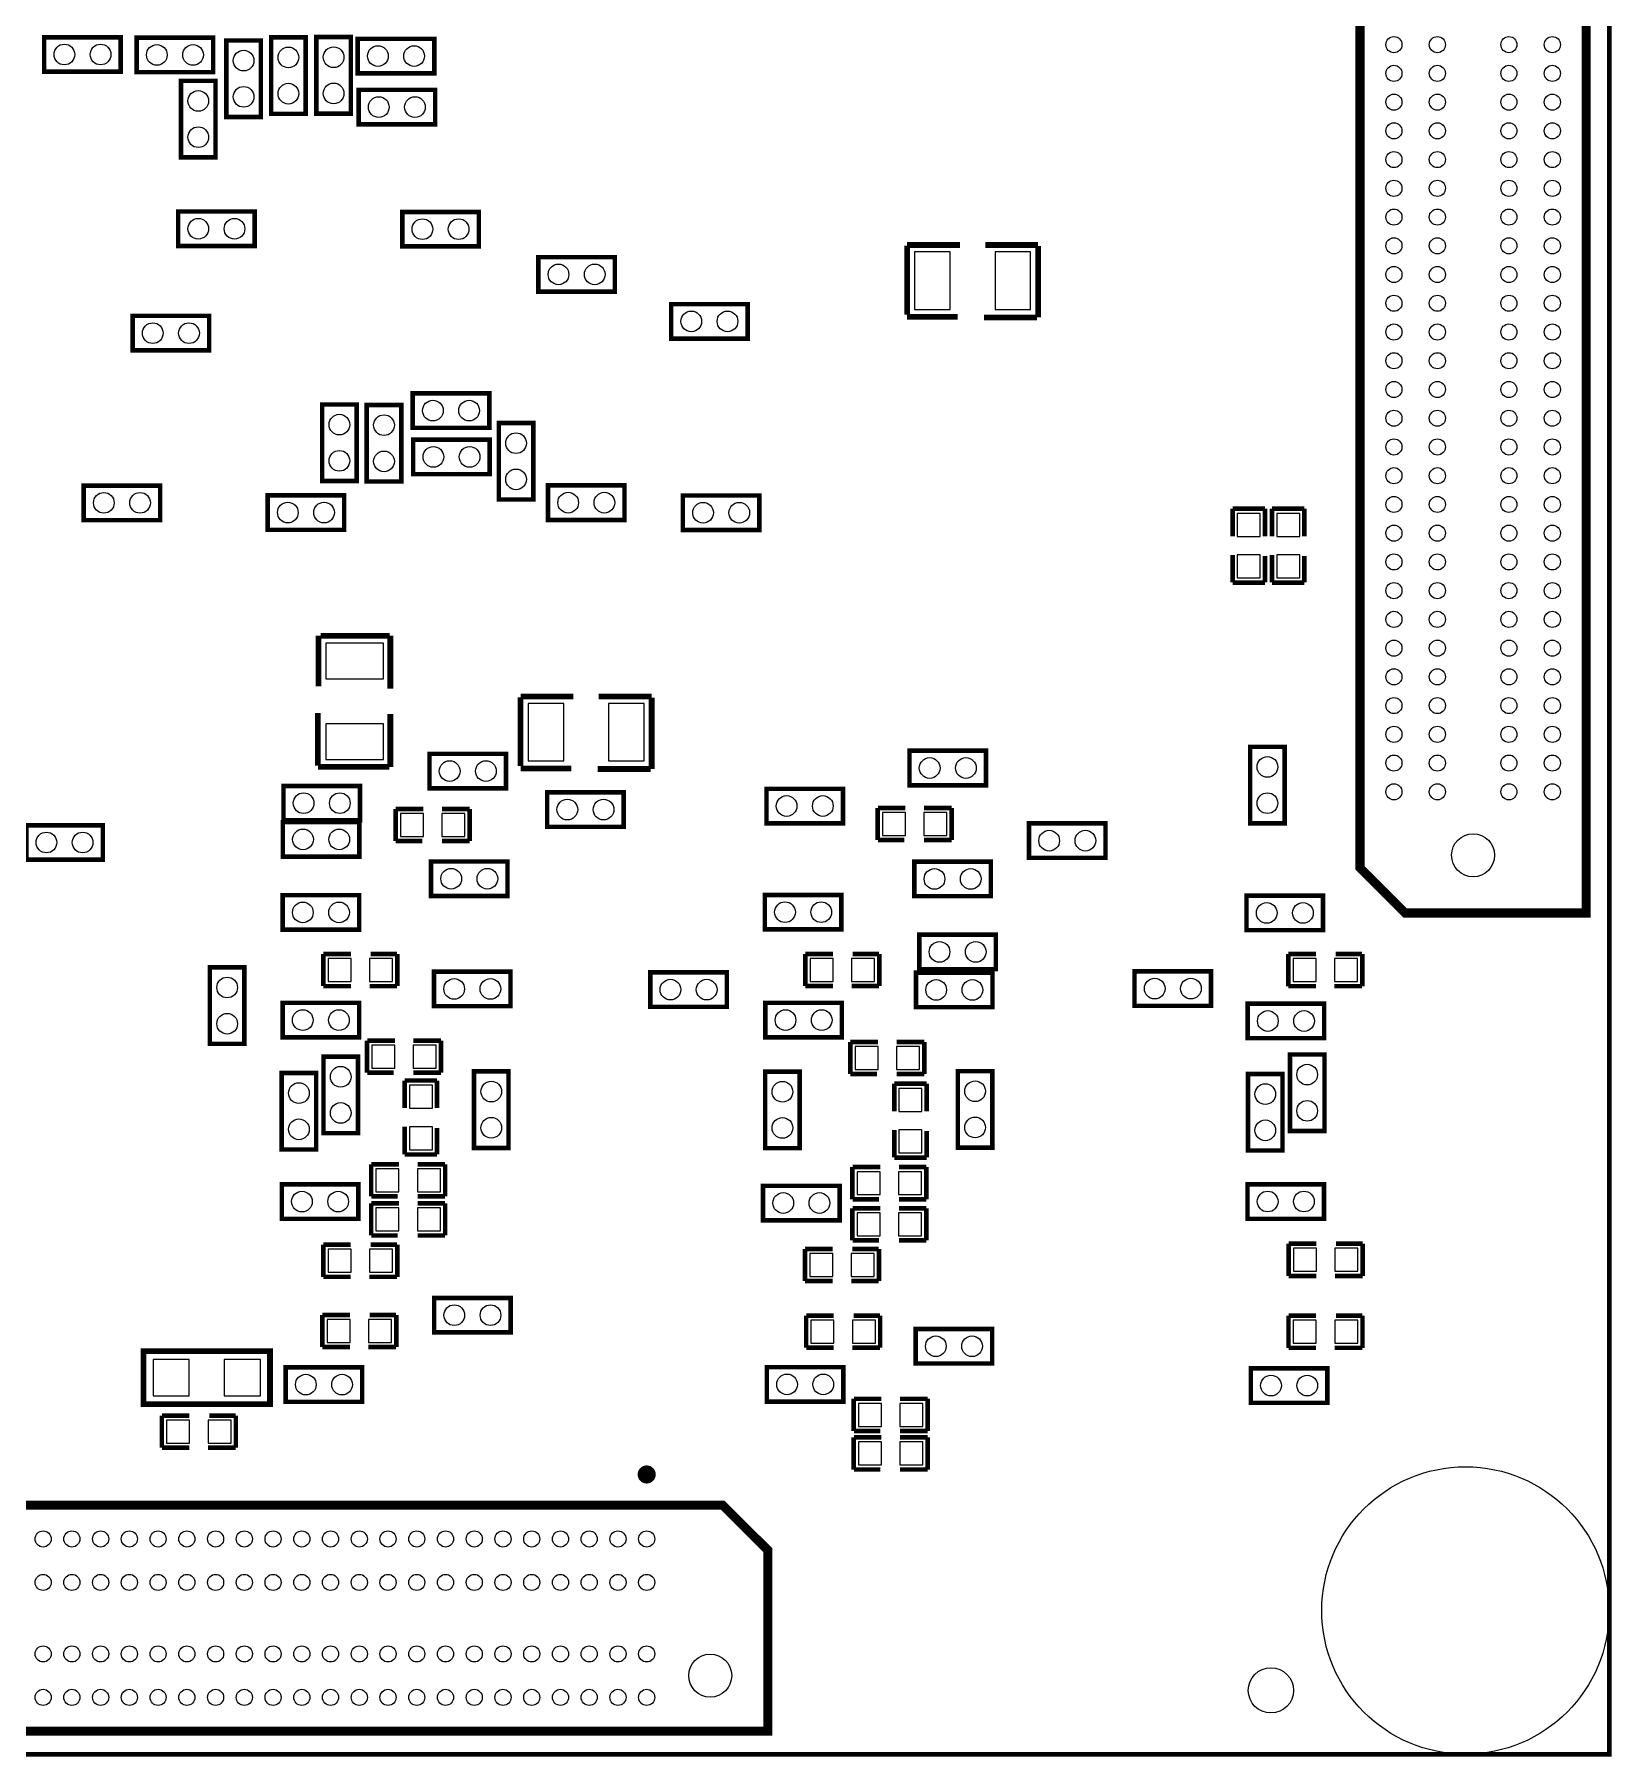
# Model space of a CAD drawing. Extents: x -9.4 to 80, y -0.1 to 86.6.
# Drawn here: x 45.21 to 80.05, y -0.05 to 38 of the extents above; entities that cross this region are included whole.
import ezdxf

# ---------------------------------------------------------------- set-up
doc = ezdxf.new("R2010")
doc.units = 0
for name, color, linetype in [('BG_OUTLINE', 254, 'CONTINUOUS'), ('PG_SILKSCREEN_BOTTOM', 122, 'CONTINUOUS'), ('PIN_BOTTOM', 5, 'CONTINUOUS')]:
    doc.layers.add(name, color=color, linetype=linetype)

msp = doc.modelspace()

# ---------------------------------------------------------------- linework, layer by layer
at = {"layer": 'BG_OUTLINE', "const_width": 0.1}
msp.add_lwpolyline([(0, 0), (79.999992, 0), (79.999992, 79.999992), (0, 79.999992), (0, 0)], dxfattribs=at)
at = {"layer": 'PG_SILKSCREEN_BOTTOM'}
for points, const_width in [([(79.491992, 18.590006), (79.491992, 61.410012), (75.492, 61.410012), (74.491977, 60.410014), (74.491977, 19.590004), (75.492, 18.590006), (79.491992, 18.590006)], 0.2), ([(45.420966, 37.178945), (45.420966, 37.940945), (47.11159, 37.940945), (47.11159, 37.178945), (45.420966, 37.178945)], 0.100076), ([(49.154944, 37.930963), (49.154944, 37.168963), (47.46432, 37.168963), (47.46432, 37.930963), (49.154944, 37.930963)], 0.100076), ([(50.207469, 36.178414), (49.445469, 36.178414), (49.445469, 37.869038), (50.207469, 37.869038), (50.207469, 36.178414)], 0.100076), ([(51.197129, 36.249077), (50.435129, 36.249077), (50.435129, 37.939701), (51.197129, 37.939701), (51.197129, 36.249077)], 0.100076), ([(51.434873, 37.9444), (52.196873, 37.9444), (52.196873, 36.253776), (51.434873, 36.253776), (51.434873, 37.9444)], 0.100076), ([(54.039338, 37.906249), (54.039338, 37.144249), (52.348714, 37.144249), (52.348714, 37.906249), (54.039338, 37.906249)], 0.100076), ([(49.205769, 35.288118), (48.443769, 35.288118), (48.443769, 36.978742), (49.205769, 36.978742), (49.205769, 35.288118)], 0.100076), ([(52.367663, 36.016387), (52.367663, 36.778387), (54.058287, 36.778387), (54.058287, 36.016387), (52.367663, 36.016387)], 0.100076), ([(48.380421, 33.327467), (48.380421, 34.089467), (50.071045, 34.089467), (50.071045, 33.327467), (48.380421, 33.327467)], 0.100076), ([(53.332405, 33.318831), (53.332405, 34.080831), (55.023029, 34.080831), (55.023029, 33.318831), (53.332405, 33.318831)], 0.100076), ([(56.338445, 32.319824), (56.338445, 33.081824), (58.029069, 33.081824), (58.029069, 32.319824), (56.338445, 32.319824)], 0.100076), ([(64.485291, 33.350505), (65.653691, 33.350505)], 0.127), ([(64.485291, 31.813805), (64.485291, 33.337805)], 0.127), ([(67.380891, 33.350505), (66.212491, 33.350505)], 0.127), ([(67.380891, 31.750305), (67.380891, 33.325105)], 0.127), ([(59.272957, 31.282005), (59.272957, 32.044005), (60.963581, 32.044005), (60.963581, 31.282005), (59.272957, 31.282005)], 0.100076), ([(47.374531, 31.02163), (47.374531, 31.78363), (49.065155, 31.78363), (49.065155, 31.02163), (47.374531, 31.02163)], 0.100076), ([(65.602891, 31.763005), (64.485291, 31.763005)], 0.127), ([(66.187091, 31.750305), (67.355491, 31.750305)], 0.127), ([(55.254423, 30.071212), (55.254423, 29.309212), (53.563799, 29.309212), (53.563799, 30.071212), (55.254423, 30.071212)], 0.100076), ([(52.323619, 28.135224), (51.561619, 28.135224), (51.561619, 29.825848), (52.323619, 29.825848), (52.323619, 28.135224)], 0.100076), ([(53.309672, 28.124125), (52.547672, 28.124125), (52.547672, 29.814749), (53.309672, 29.814749), (53.309672, 28.124125)], 0.100076), ([(56.226456, 27.72664), (55.464456, 27.72664), (55.464456, 29.417264), (56.226456, 29.417264), (56.226456, 27.72664)], 0.100076), ([(55.264837, 29.048862), (55.264837, 28.286862), (53.574213, 28.286862), (53.574213, 29.048862), (55.264837, 29.048862)], 0.100076), ([(46.293049, 27.271345), (46.293049, 28.033345), (47.983673, 28.033345), (47.983673, 27.271345), (46.293049, 27.271345)], 0.100076), ([(50.358777, 27.057452), (50.358777, 27.819452), (52.049401, 27.819452), (52.049401, 27.057452), (50.358777, 27.057452)], 0.100076), ([(58.243445, 28.037663), (58.243445, 27.275663), (56.552821, 27.275663), (56.552821, 28.037663), (58.243445, 28.037663)], 0.100076), ([(61.222865, 27.814905), (61.222865, 27.052905), (59.532241, 27.052905), (59.532241, 27.814905), (61.222865, 27.814905)], 0.100076), ([(71.679359, 27.523491), (72.390559, 27.523491)], 0.1016), ([(71.679359, 27.523491), (71.679359, 26.913891)], 0.1016), ([(72.390559, 27.523491), (72.390559, 26.913891)], 0.1016), ([(72.550833, 27.523491), (73.262033, 27.523491)], 0.1016), ([(72.550833, 27.523491), (72.550833, 26.913891)], 0.1016), ([(73.262033, 27.523491), (73.262033, 26.913891)], 0.1016), ([(71.679359, 26.503097), (71.679359, 25.893497)], 0.1016), ([(72.390559, 25.893497), (72.390559, 26.477697)], 0.1016), ([(72.550833, 26.503097), (72.550833, 25.893497)], 0.1016), ([(73.262033, 25.893497), (73.262033, 26.477697)], 0.1016), ([(71.679359, 25.889102), (72.390559, 25.889102)], 0.1016), ([(72.550833, 25.889102), (73.262033, 25.889102)], 0.1016), ([(51.481025, 23.596829), (51.481025, 24.714429)], 0.127), ([(51.531825, 24.714429), (53.055825, 24.714429)], 0.127), ([(53.068525, 24.714429), (53.068525, 23.546029)], 0.127), ([(55.946523, 23.371175), (57.114923, 23.371175)], 0.127), ([(55.946523, 21.834475), (55.946523, 23.358475)], 0.127), ([(58.842123, 23.371175), (57.673723, 23.371175)], 0.127), ([(58.842123, 21.770975), (58.842123, 23.345775)], 0.127), ([(51.468325, 23.012629), (51.468325, 21.844229)], 0.127), ([(53.068525, 21.818829), (53.068525, 22.987229)], 0.127), ([(53.934131, 21.344509), (53.934131, 22.106509), (55.624755, 22.106509), (55.624755, 21.344509), (53.934131, 21.344509)], 0.100076), ([(64.539393, 21.412581), (64.539393, 22.174581), (66.230017, 22.174581), (66.230017, 21.412581), (64.539393, 21.412581)], 0.100076), ([(72.065769, 22.261805), (72.827769, 22.261805), (72.827769, 20.571181), (72.065769, 20.571181), (72.065769, 22.261805)], 0.100076), ([(51.468325, 21.818829), (53.043125, 21.818829)], 0.127), ([(57.064123, 21.783675), (55.946523, 21.783675)], 0.127), ([(57.648323, 21.770975), (58.816723, 21.770975)], 0.127), ([(52.397889, 21.397849), (52.397889, 20.635849), (50.707265, 20.635849), (50.707265, 21.397849), (52.397889, 21.397849)], 0.100076), ([(63.069699, 21.334857), (63.069699, 20.572857), (61.379075, 20.572857), (61.379075, 21.334857), (63.069699, 21.334857)], 0.100076), ([(53.185492, 20.889214), (53.185492, 20.178014)], 0.1016), ([(53.799486, 20.889214), (53.189886, 20.889214)], 0.1016), ([(54.81988, 20.889214), (54.21028, 20.889214)], 0.1016), ([(54.81988, 20.889214), (54.81988, 20.178014)], 0.1016), ([(58.224141, 21.256371), (58.224141, 20.494371), (56.533517, 20.494371), (56.533517, 21.256371), (58.224141, 21.256371)], 0.100076), ([(63.835991, 20.911185), (63.835991, 20.199985)], 0.1016), ([(64.449985, 20.911185), (63.840385, 20.911185)], 0.1016), ([(65.47038, 20.911185), (64.86078, 20.911185)], 0.1016), ([(65.47038, 20.911185), (65.47038, 20.199985)], 0.1016), ([(45.024827, 19.766407), (45.024827, 20.528407), (46.715451, 20.528407), (46.715451, 19.766407), (45.024827, 19.766407)], 0.100076), ([(52.384173, 20.597749), (52.384173, 19.835749), (50.693549, 19.835749), (50.693549, 20.597749), (52.384173, 20.597749)], 0.100076), ([(68.870551, 20.569301), (68.870551, 19.807301), (67.179927, 19.807301), (67.179927, 20.569301), (68.870551, 20.569301)], 0.100076), ([(53.189886, 20.178014), (53.774086, 20.178014)], 0.1016), ([(54.81988, 20.178014), (54.21028, 20.178014)], 0.1016), ([(63.840385, 20.199985), (64.424585, 20.199985)], 0.1016), ([(65.47038, 20.199985), (64.86078, 20.199985)], 0.1016), ([(53.967913, 18.966561), (53.967913, 19.728561), (55.658537, 19.728561), (55.658537, 18.966561), (53.967913, 18.966561)], 0.100076), ([(64.645565, 18.960465), (64.645565, 19.722465), (66.336189, 19.722465), (66.336189, 18.960465), (64.645565, 18.960465)], 0.100076), ([(52.380871, 18.984849), (52.380871, 18.222849), (50.690247, 18.222849), (50.690247, 18.984849), (52.380871, 18.984849)], 0.100076), ([(63.033377, 18.989167), (63.033377, 18.227167), (61.342753, 18.227167), (61.342753, 18.989167), (63.033377, 18.989167)], 0.100076), ([(73.676485, 18.971133), (73.676485, 18.209133), (71.985861, 18.209133), (71.985861, 18.971133), (73.676485, 18.971133)], 0.100076), ([(64.756055, 17.349851), (64.756055, 18.111851), (66.446679, 18.111851), (66.446679, 17.349851), (64.756055, 17.349851)], 0.100076), ([(51.589102, 17.684496), (52.198702, 17.684496)], 0.1016), ([(51.589102, 16.973296), (51.589102, 17.684496)], 0.1016), ([(53.219096, 17.684496), (52.634896, 17.684496)], 0.1016), ([(53.22349, 16.973296), (53.22349, 17.684496)], 0.1016), ([(62.238306, 17.686274), (62.847906, 17.686274)], 0.1016), ([(62.238306, 16.975074), (62.238306, 17.686274)], 0.1016), ([(63.8683, 17.686274), (63.2841, 17.686274)], 0.1016), ([(63.872694, 16.975074), (63.872694, 17.686274)], 0.1016), ([(72.907423, 17.683607), (73.517023, 17.683607)], 0.1016), ([(72.907423, 16.972407), (72.907423, 17.683607)], 0.1016), ([(74.537418, 17.683607), (73.953218, 17.683607)], 0.1016), ([(74.541812, 16.972407), (74.541812, 17.683607)], 0.1016), ([(49.081817, 17.388307), (49.843817, 17.388307), (49.843817, 15.697683), (49.081817, 15.697683), (49.081817, 17.388307)], 0.100076), ([(54.033953, 16.530701), (54.033953, 17.292701), (55.724577, 17.292701), (55.724577, 16.530701), (54.033953, 16.530701)], 0.100076), ([(58.812201, 16.514953), (58.812201, 17.276953), (60.502825, 17.276953), (60.502825, 16.514953), (58.812201, 16.514953)], 0.100076), ([(64.682649, 16.508095), (64.682649, 17.270095), (66.373273, 17.270095), (66.373273, 16.508095), (64.682649, 16.508095)], 0.100076), ([(69.510681, 16.538321), (69.510681, 17.300321), (71.201305, 17.300321), (71.201305, 16.538321), (69.510681, 16.538321)], 0.100076), ([(51.589102, 16.973296), (52.198702, 16.973296)], 0.1016), ([(52.609496, 16.973296), (53.219096, 16.973296)], 0.1016), ([(62.238306, 16.975074), (62.847906, 16.975074)], 0.1016), ([(63.2587, 16.975074), (63.8683, 16.975074)], 0.1016), ([(72.907423, 16.972407), (73.517023, 16.972407)], 0.1016), ([(73.927818, 16.972407), (74.537418, 16.972407)], 0.1016), ([(52.379093, 16.603853), (52.379093, 15.841853), (50.688469, 15.841853), (50.688469, 16.603853), (52.379093, 16.603853)], 0.100076), ([(63.044045, 16.603599), (63.044045, 15.841599), (61.353421, 15.841599), (61.353421, 16.603599), (63.044045, 16.603599)], 0.100076), ([(73.700869, 16.584549), (73.700869, 15.822549), (72.010245, 15.822549), (72.010245, 16.584549), (73.700869, 16.584549)], 0.100076), ([(52.555089, 15.771495), (52.555089, 15.060295)], 0.1016), ([(53.169083, 15.771495), (52.559483, 15.771495)], 0.1016), ([(54.189478, 15.771495), (53.579878, 15.771495)], 0.1016), ([(54.189478, 15.771495), (54.189478, 15.060295)], 0.1016), ([(63.230201, 15.741777), (63.230201, 15.030577)], 0.1016), ([(63.844195, 15.741777), (63.234595, 15.741777)], 0.1016), ([(64.86459, 15.741777), (64.25499, 15.741777)], 0.1016), ([(64.86459, 15.741777), (64.86459, 15.030577)], 0.1016), ([(52.352575, 13.725931), (51.590575, 13.725931), (51.590575, 15.416555), (52.352575, 15.416555), (52.352575, 13.725931)], 0.100076), ([(73.706355, 13.773683), (72.944355, 13.773683), (72.944355, 15.464307), (73.706355, 15.464307), (73.706355, 13.773683)], 0.100076), ([(51.429539, 13.364489), (50.667539, 13.364489), (50.667539, 15.055113), (51.429539, 15.055113), (51.429539, 13.364489)], 0.100076), ([(52.559483, 15.060295), (53.143683, 15.060295)], 0.1016), ([(53.387371, 14.888185), (54.098571, 14.888185)], 0.1016), ([(53.387371, 14.888185), (53.387371, 14.278585)], 0.1016), ([(54.189478, 15.060295), (53.579878, 15.060295)], 0.1016), ([(54.098571, 14.888185), (54.098571, 14.278585)], 0.1016), ([(55.680229, 13.399033), (54.918229, 13.399033), (54.918229, 15.089657), (55.680229, 15.089657), (55.680229, 13.399033)], 0.100076), ([(62.112271, 13.394461), (61.350271, 13.394461), (61.350271, 15.085085), (62.112271, 15.085085), (62.112271, 13.394461)], 0.100076), ([(63.234595, 15.030577), (63.818795, 15.030577)], 0.1016), ([(64.204977, 14.817827), (64.916177, 14.817827)], 0.1016), ([(64.204977, 14.817827), (64.204977, 14.208227)], 0.1016), ([(64.86459, 15.030577), (64.25499, 15.030577)], 0.1016), ([(64.916177, 14.817827), (64.916177, 14.208227)], 0.1016), ([(66.369057, 13.405637), (65.607057, 13.405637), (65.607057, 15.096261), (66.369057, 15.096261), (66.369057, 13.405637)], 0.100076), ([(72.780271, 13.342137), (72.018271, 13.342137), (72.018271, 15.032761), (72.780271, 15.032761), (72.780271, 13.342137)], 0.100076), ([(53.387371, 13.86779), (53.387371, 13.25819)], 0.1016), ([(54.098571, 13.25819), (54.098571, 13.84239)], 0.1016), ([(64.204977, 13.797432), (64.204977, 13.187832)], 0.1016), ([(64.916177, 13.187832), (64.916177, 13.772032)], 0.1016), ([(52.645132, 13.038709), (52.645132, 12.327509)], 0.1016), ([(53.259126, 13.038709), (52.649526, 13.038709)], 0.1016), ([(53.387371, 13.253796), (54.098571, 13.253796)], 0.1016), ([(54.279521, 13.038709), (53.669921, 13.038709)], 0.1016), ([(54.279521, 13.038709), (54.279521, 12.327509)], 0.1016), ([(63.278715, 12.975463), (63.278715, 12.264263)], 0.1016), ([(63.892709, 12.975463), (63.283109, 12.975463)], 0.1016), ([(64.204977, 13.183438), (64.916177, 13.183438)], 0.1016), ([(64.913104, 12.975463), (64.303504, 12.975463)], 0.1016), ([(64.913104, 12.975463), (64.913104, 12.264263)], 0.1016), ([(52.360805, 12.593193), (52.360805, 11.831193), (50.670181, 11.831193), (50.670181, 12.593193), (52.360805, 12.593193)], 0.100076), ([(62.994515, 12.562459), (62.994515, 11.800459), (61.303891, 11.800459), (61.303891, 12.562459), (62.994515, 12.562459)], 0.100076), ([(73.697567, 12.595225), (73.697567, 11.833225), (72.006943, 11.833225), (72.006943, 12.595225), (73.697567, 12.595225)], 0.100076), ([(52.645132, 12.175363), (52.645132, 11.464163)], 0.1016), ([(52.649526, 12.327509), (53.233726, 12.327509)], 0.1016), ([(53.259126, 12.175363), (52.649526, 12.175363)], 0.1016), ([(54.279521, 12.327509), (53.669921, 12.327509)], 0.1016), ([(54.279521, 12.175363), (53.669921, 12.175363)], 0.1016), ([(54.279521, 12.175363), (54.279521, 11.464163)], 0.1016), ([(63.283109, 12.264263), (63.867309, 12.264263)], 0.1016), ([(64.913104, 12.264263), (64.303504, 12.264263)], 0.1016), ([(63.278715, 12.066143), (63.278715, 11.354943)], 0.1016), ([(63.892709, 12.066143), (63.283109, 12.066143)], 0.1016), ([(64.913104, 12.066143), (64.303504, 12.066143)], 0.1016), ([(64.913104, 12.066143), (64.913104, 11.354943)], 0.1016), ([(52.649526, 11.464163), (53.233726, 11.464163)], 0.1016), ([(54.279521, 11.464163), (53.669921, 11.464163)], 0.1016), ([(51.586054, 11.260836), (52.195654, 11.260836)], 0.1016), ([(51.586054, 10.549636), (51.586054, 11.260836)], 0.1016), ([(53.216048, 11.260836), (52.631848, 11.260836)], 0.1016), ([(53.220442, 10.549636), (53.220442, 11.260836)], 0.1016), ([(62.231194, 11.16711), (62.840794, 11.16711)], 0.1016), ([(62.231194, 10.45591), (62.231194, 11.16711)], 0.1016), ([(63.861188, 11.16711), (63.276988, 11.16711)], 0.1016), ([(63.283109, 11.354943), (63.867309, 11.354943)], 0.1016), ([(63.865582, 10.45591), (63.865582, 11.16711)], 0.1016), ([(64.913104, 11.354943), (64.303504, 11.354943)], 0.1016), ([(72.918752, 11.281918), (73.528352, 11.281918)], 0.1016), ([(72.918752, 10.570718), (72.918752, 11.281918)], 0.1016), ([(74.548746, 11.281918), (73.964546, 11.281918)], 0.1016), ([(74.55314, 10.570718), (74.55314, 11.281918)], 0.1016), ([(51.586054, 10.549636), (52.195654, 10.549636)], 0.1016), ([(52.606448, 10.549636), (53.216048, 10.549636)], 0.1016), ([(62.231194, 10.45591), (62.840794, 10.45591)], 0.1016), ([(63.251588, 10.45591), (63.861188, 10.45591)], 0.1016), ([(72.918752, 10.570718), (73.528352, 10.570718)], 0.1016), ([(73.939146, 10.570718), (74.548746, 10.570718)], 0.1016), ([(54.035477, 9.322435), (54.035477, 10.084435), (55.726101, 10.084435), (55.726101, 9.322435), (54.035477, 9.322435)], 0.100076), ([(51.564946, 9.709531), (52.174546, 9.709531)], 0.1016), ([(51.564946, 8.998331), (51.564946, 9.709531)], 0.1016), ([(53.194941, 9.709531), (52.610741, 9.709531)], 0.1016), ([(53.199335, 8.998331), (53.199335, 9.709531)], 0.1016), ([(62.255832, 9.693656), (62.865432, 9.693656)], 0.1016), ([(62.255832, 8.982456), (62.255832, 9.693656)], 0.1016), ([(63.885826, 9.693656), (63.301626, 9.693656)], 0.1016), ([(63.89022, 8.982456), (63.89022, 9.693656)], 0.1016), ([(72.913138, 9.692259), (73.522738, 9.692259)], 0.1016), ([(72.913138, 8.981059), (72.913138, 9.692259)], 0.1016), ([(74.543133, 9.692259), (73.958933, 9.692259)], 0.1016), ([(74.547527, 8.981059), (74.547527, 9.692259)], 0.1016), ([(64.675537, 8.634349), (64.675537, 9.396349), (66.366161, 9.396349), (66.366161, 8.634349), (64.675537, 8.634349)], 0.100076), ([(50.410389, 8.9059), (47.616389, 8.9059), (47.616389, 7.7375), (50.410389, 7.7375), (50.410389, 8.9059)], 0.127), ([(51.564946, 8.998331), (52.174546, 8.998331)], 0.1016), ([(52.585341, 8.998331), (53.194941, 8.998331)], 0.1016), ([(62.255832, 8.982456), (62.865432, 8.982456)], 0.1016), ([(63.276226, 8.982456), (63.885826, 8.982456)], 0.1016), ([(72.913138, 8.981059), (73.522738, 8.981059)], 0.1016), ([(73.933533, 8.981059), (74.543133, 8.981059)], 0.1016), ([(52.446707, 8.549183), (52.446707, 7.787183), (50.756083, 7.787183), (50.756083, 8.549183), (52.446707, 8.549183)], 0.100076), ([(63.078335, 8.555101), (63.078335, 7.793101), (61.387711, 7.793101), (61.387711, 8.555101), (63.078335, 8.555101)], 0.100076), ([(73.770973, 8.528431), (73.770973, 7.766431), (72.080349, 7.766431), (72.080349, 8.528431), (73.770973, 8.528431)], 0.100076), ([(63.306071, 7.855052), (63.306071, 7.143852)], 0.1016), ([(63.920091, 7.855052), (63.310491, 7.855052)], 0.1016), ([(64.940485, 7.855052), (64.330885, 7.855052)], 0.1016), ([(64.940485, 7.855052), (64.940485, 7.143852)], 0.1016), ([(48.02063, 7.483983), (48.63023, 7.483983)], 0.1016), ([(48.02063, 6.772783), (48.02063, 7.483983)], 0.1016), ([(49.650625, 7.483983), (49.066425, 7.483983)], 0.1016), ([(49.655019, 6.772783), (49.655019, 7.483983)], 0.1016), ([(63.306071, 7.003644), (63.306071, 6.292444)], 0.1016), ([(63.310491, 7.143852), (63.894691, 7.143852)], 0.1016), ([(63.920091, 7.003644), (63.310491, 7.003644)], 0.1016), ([(64.940485, 7.143852), (64.330885, 7.143852)], 0.1016), ([(64.940485, 7.003644), (64.330885, 7.003644)], 0.1016), ([(64.940485, 7.003644), (64.940485, 6.292444)], 0.1016), ([(48.02063, 6.772783), (48.63023, 6.772783)], 0.1016), ([(49.041025, 6.772783), (49.650625, 6.772783)], 0.1016), ([(63.310491, 6.292444), (63.894691, 6.292444)], 0.1016), ([(64.940485, 6.292444), (64.330885, 6.292444)], 0.1016), ([(18.589955, 0.508), (61.409961, 0.508), (61.409961, 4.507992), (60.409963, 5.50799), (19.589953, 5.50799), (18.589955, 4.507992), (18.589955, 0.508)], 0.2)]:
    msp.add_lwpolyline(points, dxfattribs=dict(at, const_width=const_width))
at = {"layer": 'PG_SILKSCREEN_BOTTOM', "const_width": 0.2}
msp.add_lwpolyline([(58.832471, 6.182995, 1.000054), (58.632446, 6.182995, 0.999946), (58.832471, 6.182995)], format="xyb", dxfattribs=at)
at = {"layer": 'PIN_BOTTOM'}
for points in [[(64.650391, 33.198105), (64.650391, 31.928105), (65.437791, 31.928105), (65.437791, 33.198105)], [(66.428391, 33.198105), (66.428391, 31.928105), (67.215791, 31.928105), (67.215791, 33.198105)], [(72.288959, 27.417497), (71.780959, 27.417497), (71.780959, 26.909497), (72.288959, 26.909497)], [(73.160433, 27.417497), (72.652433, 27.417497), (72.652433, 26.909497), (73.160433, 26.909497)], [(72.288959, 26.503097), (71.780959, 26.503097), (71.780959, 25.995097), (72.288959, 25.995097)], [(73.160433, 26.503097), (72.652433, 26.503097), (72.652433, 25.995097), (73.160433, 25.995097)], [(52.916125, 24.549329), (51.646125, 24.549329), (51.646125, 23.761929), (52.916125, 23.761929)], [(56.111623, 23.218775), (56.111623, 21.948775), (56.899023, 21.948775), (56.899023, 23.218775)], [(57.889623, 23.218775), (57.889623, 21.948775), (58.677023, 21.948775), (58.677023, 23.218775)], [(52.916125, 22.771329), (51.646125, 22.771329), (51.646125, 21.983929), (52.916125, 21.983929)], [(53.799486, 20.279614), (53.799486, 20.787614), (53.291486, 20.787614), (53.291486, 20.279614)], [(54.713886, 20.279614), (54.713886, 20.787614), (54.205886, 20.787614), (54.205886, 20.279614)], [(64.449985, 20.301585), (64.449985, 20.809585), (63.941985, 20.809585), (63.941985, 20.301585)], [(65.364385, 20.301585), (65.364385, 20.809585), (64.856385, 20.809585), (64.856385, 20.301585)], [(51.695096, 17.582896), (51.695096, 17.074896), (52.203096, 17.074896), (52.203096, 17.582896)], [(52.609496, 17.582896), (52.609496, 17.074896), (53.117496, 17.074896), (53.117496, 17.582896)], [(62.3443, 17.584674), (62.3443, 17.076674), (62.8523, 17.076674), (62.8523, 17.584674)], [(63.2587, 17.584674), (63.2587, 17.076674), (63.7667, 17.076674), (63.7667, 17.584674)], [(73.013418, 17.582007), (73.013418, 17.074007), (73.521418, 17.074007), (73.521418, 17.582007)], [(73.927818, 17.582007), (73.927818, 17.074007), (74.435818, 17.074007), (74.435818, 17.582007)], [(53.169083, 15.161895), (53.169083, 15.669895), (52.661083, 15.669895), (52.661083, 15.161895)], [(54.083483, 15.161895), (54.083483, 15.669895), (53.575483, 15.669895), (53.575483, 15.161895)], [(63.844195, 15.132177), (63.844195, 15.640177), (63.336195, 15.640177), (63.336195, 15.132177)], [(64.758595, 15.132177), (64.758595, 15.640177), (64.250595, 15.640177), (64.250595, 15.132177)], [(53.996971, 14.78219), (53.488971, 14.78219), (53.488971, 14.27419), (53.996971, 14.27419)], [(64.814577, 14.711832), (64.306577, 14.711832), (64.306577, 14.203832), (64.814577, 14.203832)], [(53.996971, 13.86779), (53.488971, 13.86779), (53.488971, 13.35979), (53.996971, 13.35979)], [(64.814577, 13.797432), (64.306577, 13.797432), (64.306577, 13.289432), (64.814577, 13.289432)], [(53.259126, 12.429109), (53.259126, 12.937109), (52.751126, 12.937109), (52.751126, 12.429109)], [(54.173526, 12.429109), (54.173526, 12.937109), (53.665526, 12.937109), (53.665526, 12.429109)], [(63.892709, 12.365863), (63.892709, 12.873863), (63.384709, 12.873863), (63.384709, 12.365863)], [(64.807109, 12.365863), (64.807109, 12.873863), (64.299109, 12.873863), (64.299109, 12.365863)], [(53.259126, 11.565763), (53.259126, 12.073763), (52.751126, 12.073763), (52.751126, 11.565763)], [(54.173526, 11.565763), (54.173526, 12.073763), (53.665526, 12.073763), (53.665526, 11.565763)], [(63.892709, 11.456543), (63.892709, 11.964543), (63.384709, 11.964543), (63.384709, 11.456543)], [(64.807109, 11.456543), (64.807109, 11.964543), (64.299109, 11.964543), (64.299109, 11.456543)], [(51.692048, 11.159236), (51.692048, 10.651236), (52.200048, 10.651236), (52.200048, 11.159236)], [(52.606448, 11.159236), (52.606448, 10.651236), (53.114448, 10.651236), (53.114448, 11.159236)], [(62.337188, 11.06551), (62.337188, 10.55751), (62.845188, 10.55751), (62.845188, 11.06551)], [(63.251588, 11.06551), (63.251588, 10.55751), (63.759588, 10.55751), (63.759588, 11.06551)], [(73.024746, 11.180318), (73.024746, 10.672318), (73.532746, 10.672318), (73.532746, 11.180318)], [(73.939146, 11.180318), (73.939146, 10.672318), (74.447146, 10.672318), (74.447146, 11.180318)], [(51.670941, 9.607931), (51.670941, 9.099931), (52.178941, 9.099931), (52.178941, 9.607931)], [(52.585341, 9.607931), (52.585341, 9.099931), (53.093341, 9.099931), (53.093341, 9.607931)], [(62.361826, 9.592056), (62.361826, 9.084056), (62.869826, 9.084056), (62.869826, 9.592056)], [(63.276226, 9.592056), (63.276226, 9.084056), (63.784226, 9.084056), (63.784226, 9.592056)], [(73.019133, 9.590659), (73.019133, 9.082659), (73.527133, 9.082659), (73.527133, 9.590659)], [(73.933533, 9.590659), (73.933533, 9.082659), (74.441533, 9.082659), (74.441533, 9.590659)], [(47.825939, 8.72175), (47.825939, 7.92165), (48.626039, 7.92165), (48.626039, 8.72175)], [(49.400739, 8.72175), (49.400739, 7.92165), (50.200839, 7.92165), (50.200839, 8.72175)], [(63.920091, 7.245452), (63.920091, 7.753452), (63.412091, 7.753452), (63.412091, 7.245452)], [(64.834491, 7.245452), (64.834491, 7.753452), (64.326491, 7.753452), (64.326491, 7.245452)], [(48.126625, 7.382383), (48.126625, 6.874383), (48.634625, 6.874383), (48.634625, 7.382383)], [(49.041025, 7.382383), (49.041025, 6.874383), (49.549025, 6.874383), (49.549025, 7.382383)], [(63.920091, 6.394044), (63.920091, 6.902044), (63.412091, 6.902044), (63.412091, 6.394044)], [(64.834491, 6.394044), (64.834491, 6.902044), (64.326491, 6.902044), (64.326491, 6.394044)]]:
    msp.add_lwpolyline(points, close=True, dxfattribs=at)
for centre, radius in [((45.866228, 37.559945), 0.2286), ((46.666328, 37.559945), 0.2286), ((47.909582, 37.549963), 0.2286), ((48.709682, 37.549963), 0.2286), ((50.816129, 37.494439), 0.2286), ((51.815873, 37.499138), 0.2286), ((52.793976, 37.525249), 0.2286), ((53.594076, 37.525249), 0.2286), ((75.241988, 37.777522), 0.178003), ((76.202007, 37.777522), 0.178003), ((77.781988, 37.777522), 0.178003), ((78.742007, 37.777522), 0.178003), ((49.826469, 37.423776), 0.2286), ((75.241988, 37.142522), 0.178003), ((76.202007, 37.142522), 0.178003), ((77.781988, 37.142522), 0.178003), ((78.742007, 37.142522), 0.178003), ((50.816129, 36.694339), 0.2286), ((51.815873, 36.699038), 0.2286), ((48.824769, 36.53348), 0.2286), ((49.826469, 36.623676), 0.2286), ((52.812925, 36.397387), 0.2286), ((53.613025, 36.397387), 0.2286), ((75.241988, 36.507522), 0.178003), ((76.202007, 36.507522), 0.178003), ((77.781988, 36.507522), 0.178003), ((78.742007, 36.507522), 0.178003), ((48.824769, 35.73338), 0.2286), ((75.241988, 35.872522), 0.178003), ((76.202007, 35.872522), 0.178003), ((77.781988, 35.872522), 0.178003), ((78.742007, 35.872522), 0.178003), ((75.241988, 35.237522), 0.178003), ((76.202007, 35.237522), 0.178003), ((77.781988, 35.237522), 0.178003), ((78.742007, 35.237522), 0.178003), ((75.241988, 34.602522), 0.178003), ((76.202007, 34.602522), 0.178003), ((77.781988, 34.602522), 0.178003), ((78.742007, 34.602522), 0.178003), ((48.825683, 33.708467), 0.2286), ((49.625783, 33.708467), 0.2286), ((53.777667, 33.699831), 0.2286), ((54.577767, 33.699831), 0.2286), ((75.241988, 33.967522), 0.178003), ((76.202007, 33.967522), 0.178003), ((77.781988, 33.967522), 0.178003), ((78.742007, 33.967522), 0.178003), ((75.241988, 33.332522), 0.178003), ((76.202007, 33.332522), 0.178003), ((77.781988, 33.332522), 0.178003), ((78.742007, 33.332522), 0.178003), ((56.783707, 32.700824), 0.2286), ((57.583807, 32.700824), 0.2286), ((75.241988, 32.697522), 0.178003), ((76.202007, 32.697522), 0.178003), ((77.781988, 32.697522), 0.178003), ((78.742007, 32.697522), 0.178003), ((75.241988, 32.062522), 0.178003), ((76.202007, 32.062522), 0.178003), ((77.781988, 32.062522), 0.178003), ((78.742007, 32.062522), 0.178003), ((47.819793, 31.40263), 0.2286), ((48.619893, 31.40263), 0.2286), ((59.718219, 31.663005), 0.2286), ((60.518319, 31.663005), 0.2286), ((75.241988, 31.427522), 0.178003), ((76.202007, 31.427522), 0.178003), ((77.781988, 31.427522), 0.178003), ((78.742007, 31.427522), 0.178003), ((75.241988, 30.792522), 0.178003), ((76.202007, 30.792522), 0.178003), ((77.781988, 30.792522), 0.178003), ((78.742007, 30.792522), 0.178003), ((75.241988, 30.157522), 0.178003), ((76.202007, 30.157522), 0.178003), ((77.781988, 30.157522), 0.178003), ((78.742007, 30.157522), 0.178003), ((54.009061, 29.690212), 0.2286), ((54.809161, 29.690212), 0.2286), ((75.241988, 29.522522), 0.178003), ((76.202007, 29.522522), 0.178003), ((77.781988, 29.522522), 0.178003), ((78.742007, 29.522522), 0.178003), ((51.942619, 29.380586), 0.2286), ((52.928672, 29.369487), 0.2286), ((55.845456, 28.972002), 0.2286), ((75.241988, 28.887522), 0.178003), ((76.202007, 28.887522), 0.178003), ((77.781988, 28.887522), 0.178003), ((78.742007, 28.887522), 0.178003), ((51.942619, 28.580486), 0.2286), ((52.928672, 28.569387), 0.2286), ((54.019475, 28.667862), 0.2286), ((54.819575, 28.667862), 0.2286), ((55.845456, 28.171902), 0.2286), ((75.241988, 28.252522), 0.178003), ((76.202007, 28.252522), 0.178003), ((77.781988, 28.252522), 0.178003), ((78.742007, 28.252522), 0.178003), ((46.738311, 27.652345), 0.2286), ((47.538411, 27.652345), 0.2286), ((56.998083, 27.656663), 0.2286), ((57.798183, 27.656663), 0.2286), ((75.241988, 27.617522), 0.178003), ((76.202007, 27.617522), 0.178003), ((77.781988, 27.617522), 0.178003), ((78.742007, 27.617522), 0.178003), ((50.804039, 27.438452), 0.2286), ((51.604139, 27.438452), 0.2286), ((59.977503, 27.433905), 0.2286), ((60.777603, 27.433905), 0.2286), ((75.241988, 26.982522), 0.178003), ((76.202007, 26.982522), 0.178003), ((77.781988, 26.982522), 0.178003), ((78.742007, 26.982522), 0.178003), ((75.241988, 26.347522), 0.178003), ((76.202007, 26.347522), 0.178003), ((77.781988, 26.347522), 0.178003), ((78.742007, 26.347522), 0.178003), ((75.241988, 25.712522), 0.178003), ((76.202007, 25.712522), 0.178003), ((77.781988, 25.712522), 0.178003), ((78.742007, 25.712522), 0.178003), ((75.241988, 25.077522), 0.178003), ((76.202007, 25.077522), 0.178003), ((77.781988, 25.077522), 0.178003), ((78.742007, 25.077522), 0.178003), ((75.241988, 24.442522), 0.178003), ((76.202007, 24.442522), 0.178003), ((77.781988, 24.442522), 0.178003), ((78.742007, 24.442522), 0.178003), ((75.241988, 23.807522), 0.178003), ((76.202007, 23.807522), 0.178003), ((77.781988, 23.807522), 0.178003), ((78.742007, 23.807522), 0.178003), ((75.241988, 23.172522), 0.178003), ((76.202007, 23.172522), 0.178003), ((77.781988, 23.172522), 0.178003), ((78.742007, 23.172522), 0.178003), ((75.241988, 22.537522), 0.178003), ((76.202007, 22.537522), 0.178003), ((77.781988, 22.537522), 0.178003), ((78.742007, 22.537522), 0.178003), ((75.241988, 21.902522), 0.178003), ((76.202007, 21.902522), 0.178003), ((77.781988, 21.902522), 0.178003), ((78.742007, 21.902522), 0.178003), ((54.379393, 21.725509), 0.2286), ((55.179493, 21.725509), 0.2286), ((64.984655, 21.793581), 0.2286), ((65.784755, 21.793581), 0.2286), ((72.446769, 21.816543), 0.2286), ((75.241988, 21.267522), 0.178003), ((76.202007, 21.267522), 0.178003), ((77.781988, 21.267522), 0.178003), ((78.742007, 21.267522), 0.178003), ((51.152527, 21.016849), 0.2286), ((51.952627, 21.016849), 0.2286), ((56.978779, 20.875371), 0.2286), ((57.778879, 20.875371), 0.2286), ((61.824337, 20.953857), 0.2286), ((62.624437, 20.953857), 0.2286), ((72.446769, 21.016443), 0.2286), ((45.470089, 20.147407), 0.2286), ((46.270189, 20.147407), 0.2286), ((51.138811, 20.216749), 0.2286), ((51.938911, 20.216749), 0.2286), ((67.625189, 20.188301), 0.2286), ((68.425289, 20.188301), 0.2286), ((76.991997, 19.86501), 0.475056), ((54.413175, 19.347561), 0.2286), ((55.213275, 19.347561), 0.2286), ((65.090827, 19.341465), 0.2286), ((65.890927, 19.341465), 0.2286), ((51.135509, 18.603849), 0.2286), ((51.935609, 18.603849), 0.2286), ((61.788015, 18.608167), 0.2286), ((62.588115, 18.608167), 0.2286), ((72.431123, 18.590133), 0.2286), ((73.231223, 18.590133), 0.2286), ((65.201317, 17.730851), 0.2286), ((66.001417, 17.730851), 0.2286), ((49.462817, 16.943045), 0.2286), ((54.479215, 16.911701), 0.2286), ((55.279315, 16.911701), 0.2286), ((59.257463, 16.895953), 0.2286), ((60.057563, 16.895953), 0.2286), ((69.955943, 16.919321), 0.2286), ((70.756043, 16.919321), 0.2286), ((65.127911, 16.889095), 0.2286), ((65.928011, 16.889095), 0.2286), ((49.462817, 16.142945), 0.2286), ((51.133731, 16.222853), 0.2286), ((51.933831, 16.222853), 0.2286), ((61.798683, 16.222599), 0.2286), ((62.598783, 16.222599), 0.2286), ((72.455507, 16.203549), 0.2286), ((73.255607, 16.203549), 0.2286), ((73.325355, 15.019045), 0.2286), ((51.971575, 14.971293), 0.2286), ((55.299229, 14.644395), 0.2286), ((61.731271, 14.639823), 0.2286), ((65.988057, 14.650999), 0.2286), ((51.048539, 14.609851), 0.2286), ((72.399271, 14.587499), 0.2286), ((51.971575, 14.171193), 0.2286), ((73.325355, 14.218945), 0.2286), ((51.048539, 13.809751), 0.2286), ((55.299229, 13.844295), 0.2286), ((61.731271, 13.839723), 0.2286), ((65.988057, 13.850899), 0.2286), ((72.399271, 13.787399), 0.2286), ((51.115443, 12.212193), 0.2286), ((51.915543, 12.212193), 0.2286), ((61.749153, 12.181459), 0.2286), ((62.549253, 12.181459), 0.2286), ((72.452205, 12.214225), 0.2286), ((73.252305, 12.214225), 0.2286), ((54.480739, 9.703435), 0.2286), ((55.280839, 9.703435), 0.2286), ((65.120799, 9.015349), 0.2286), ((65.920899, 9.015349), 0.2286), ((51.201345, 8.168183), 0.2286), ((52.001445, 8.168183), 0.2286), ((61.832973, 8.174101), 0.2286), ((62.633073, 8.174101), 0.2286), ((72.525611, 8.147431), 0.2286), ((73.325711, 8.147431), 0.2286), ((76.822452, 3.17754), 3.175), ((45.397471, 4.758004), 0.178003), ((46.032471, 4.758004), 0.178003), ((46.667471, 4.758004), 0.178003), ((47.302471, 4.758004), 0.178003), ((47.937471, 4.758004), 0.178003), ((48.572471, 4.758004), 0.178003), ((49.207471, 4.758004), 0.178003), ((49.842471, 4.758004), 0.178003), ((50.477471, 4.758004), 0.178003), ((51.112471, 4.758004), 0.178003), ((51.747471, 4.758004), 0.178003), ((52.382471, 4.758004), 0.178003), ((53.017471, 4.758004), 0.178003), ((53.652471, 4.758004), 0.178003), ((54.287471, 4.758004), 0.178003), ((54.922471, 4.758004), 0.178003), ((55.557471, 4.758004), 0.178003), ((56.192471, 4.758004), 0.178003), ((56.827471, 4.758004), 0.178003), ((57.462471, 4.758004), 0.178003), ((58.097471, 4.758004), 0.178003), ((58.732471, 4.758004), 0.178003), ((45.397471, 3.797986), 0.178003), ((46.032471, 3.797986), 0.178003), ((46.667471, 3.797986), 0.178003), ((47.302471, 3.797986), 0.178003), ((47.937471, 3.797986), 0.178003), ((48.572471, 3.797986), 0.178003), ((49.207471, 3.797986), 0.178003), ((49.842471, 3.797986), 0.178003), ((50.477471, 3.797986), 0.178003), ((51.112471, 3.797986), 0.178003), ((51.747471, 3.797986), 0.178003), ((52.382471, 3.797986), 0.178003), ((53.017471, 3.797986), 0.178003), ((53.652471, 3.797986), 0.178003), ((54.287471, 3.797986), 0.178003), ((54.922471, 3.797986), 0.178003), ((55.557471, 3.797986), 0.178003), ((56.192471, 3.797986), 0.178003), ((56.827471, 3.797986), 0.178003), ((57.462471, 3.797986), 0.178003), ((58.097471, 3.797986), 0.178003), ((58.732471, 3.797986), 0.178003), ((45.397471, 2.218004), 0.178003), ((46.032471, 2.218004), 0.178003), ((46.667471, 2.218004), 0.178003), ((47.302471, 2.218004), 0.178003), ((47.937471, 2.218004), 0.178003), ((48.572471, 2.218004), 0.178003), ((49.207471, 2.218004), 0.178003), ((49.842471, 2.218004), 0.178003), ((50.477471, 2.218004), 0.178003), ((51.112471, 2.218004), 0.178003), ((51.747471, 2.218004), 0.178003), ((52.382471, 2.218004), 0.178003), ((53.017471, 2.218004), 0.178003), ((53.652471, 2.218004), 0.178003), ((54.287471, 2.218004), 0.178003), ((54.922471, 2.218004), 0.178003), ((55.557471, 2.218004), 0.178003), ((56.192471, 2.218004), 0.178003), ((56.827471, 2.218004), 0.178003), ((57.462471, 2.218004), 0.178003), ((58.097471, 2.218004), 0.178003), ((58.732471, 2.218004), 0.178003), ((60.134983, 1.737995), 0.475056), ((72.524874, 1.412748), 0.499999), ((45.397471, 1.257986), 0.178003), ((46.032471, 1.257986), 0.178003), ((46.667471, 1.257986), 0.178003), ((47.302471, 1.257986), 0.178003), ((47.937471, 1.257986), 0.178003), ((48.572471, 1.257986), 0.178003), ((49.207471, 1.257986), 0.178003), ((49.842471, 1.257986), 0.178003), ((50.477471, 1.257986), 0.178003), ((51.112471, 1.257986), 0.178003), ((51.747471, 1.257986), 0.178003), ((52.382471, 1.257986), 0.178003), ((53.017471, 1.257986), 0.178003), ((53.652471, 1.257986), 0.178003), ((54.287471, 1.257986), 0.178003), ((54.922471, 1.257986), 0.178003), ((55.557471, 1.257986), 0.178003), ((56.192471, 1.257986), 0.178003), ((56.827471, 1.257986), 0.178003), ((57.462471, 1.257986), 0.178003), ((58.097471, 1.257986), 0.178003), ((58.732471, 1.257986), 0.178003)]:
    msp.add_circle(centre, radius, dxfattribs=at)

doc.saveas('drawing.dxf')
